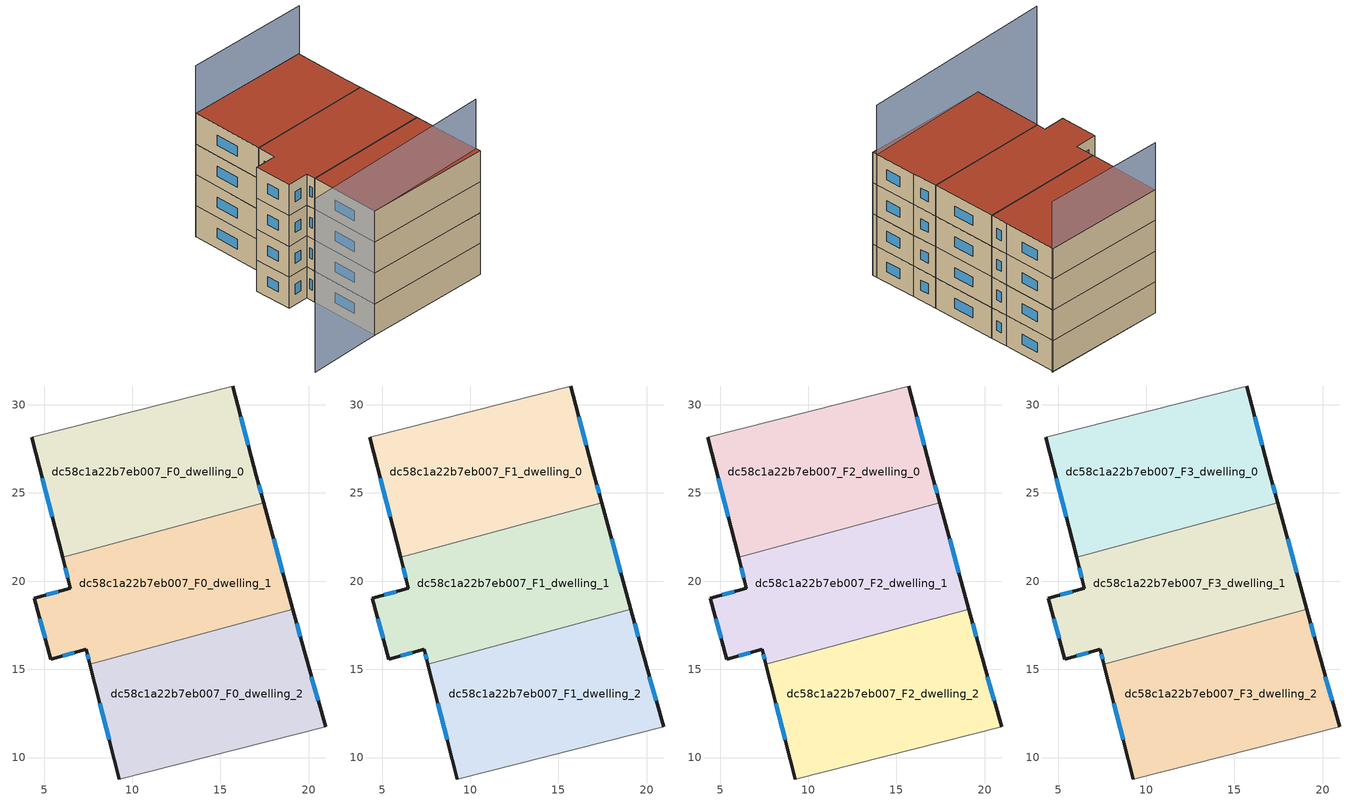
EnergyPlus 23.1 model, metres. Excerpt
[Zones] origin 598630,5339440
dc58c1a22b7eb007_F0_dwelling_0
 floor ground (EU_floor_Construction): 15.69,31.06 17.03,25.97 17.45,24.45 6.05,21.34 4.31,28.15 z0
 wall outside (EU_wall_Construction): 17.45,24.45 17.03,25.97 15.69,31.06 / 4.31,28.15 6.05,21.34 z0:3
 wall adiabatic (EU_wall_Construction): 15.69,31.06 4.31,28.15 z0:3
 wall to dc58c1a22b7eb007_F0_dwelling_1 (EU_wall_Construction): 6.05,21.34 17.45,24.45 z0:3
 window (EU_Window_Construction): 17.31,24.97 17.18,25.46 / 4.9,25.83 5.46,23.66 / 16.58,27.71 16.15,29.33 z1.02:1.98
dc58c1a22b7eb007_F0_dwelling_1
 floor ground (EU_floor_Construction): 17.45,24.45 19.1,18.42 7.6,15.28 7.38,16.13 5.38,15.58 4.43,19.04 6.49,19.6 6.05,21.34 z0
 wall outside (EU_wall_Construction): 19.1,18.42 17.45,24.45 / 6.05,21.34 6.49,19.6 4.43,19.04 5.38,15.58 7.38,16.13 7.6,15.28 z0:3
 wall to dc58c1a22b7eb007_F0_dwelling_2 (EU_wall_Construction): 7.6,15.28 19.1,18.42 z0:3
 window (EU_Window_Construction): 18.54,20.47 18.01,22.4 / 7.46,15.84 7.53,15.57 / 6.06,15.77 6.7,15.95 / 4.75,17.86 5.06,16.76 / 5.79,19.41 5.13,19.23 / 6.2,20.75 6.34,20.19 z1.02:1.98
dc58c1a22b7eb007_F0_dwelling_2
 floor ground (EU_floor_Construction): 19.1,18.42 19.75,16.05 20.96,11.75 9.26,8.78 7.6,15.28 z0
 wall outside (EU_wall_Construction): 7.6,15.28 9.26,8.78 / 20.96,11.75 19.75,16.05 19.1,18.42 z0:3
 wall adiabatic (EU_wall_Construction): 9.26,8.78 20.96,11.75 z0:3
 window (EU_Window_Construction): 8.17,13.07 8.7,10.99 / 19.53,16.86 19.32,17.61 / 20.55,13.21 20.16,14.59 z1.02:1.98
dc58c1a22b7eb007_F1_dwelling_0
 floor to dc58c1a22b7eb007_F0_dwelling_0 (EU_floor_Construction): 15.69,31.06 17.03,25.97 17.45,24.45 6.05,21.34 4.31,28.15 z3
 wall outside (EU_wall_Construction): 17.45,24.45 17.03,25.97 15.69,31.06 / 4.31,28.15 6.05,21.34 z3:6
 wall adiabatic (EU_wall_Construction): 15.69,31.06 4.31,28.15 z3:6
 wall to dc58c1a22b7eb007_F1_dwelling_1 (EU_wall_Construction): 6.05,21.34 17.45,24.45 z3:6
 window (EU_Window_Construction): 17.31,24.97 17.18,25.46 / 4.9,25.83 5.46,23.66 / 16.58,27.71 16.15,29.33 z4.02:4.98
dc58c1a22b7eb007_F1_dwelling_1
 floor to dc58c1a22b7eb007_F0_dwelling_1 (EU_floor_Construction): 17.45,24.45 19.1,18.42 7.6,15.28 7.38,16.13 5.38,15.58 4.43,19.04 6.49,19.6 6.05,21.34 z3
 wall outside (EU_wall_Construction): 19.1,18.42 17.45,24.45 / 6.05,21.34 6.49,19.6 4.43,19.04 5.38,15.58 7.38,16.13 7.6,15.28 z3:6
 wall to dc58c1a22b7eb007_F1_dwelling_2 (EU_wall_Construction): 7.6,15.28 19.1,18.42 z3:6
 window (EU_Window_Construction): 18.54,20.47 18.01,22.4 / 7.46,15.84 7.53,15.57 / 6.06,15.77 6.7,15.95 / 4.75,17.86 5.06,16.76 / 5.79,19.41 5.13,19.23 / 6.2,20.75 6.34,20.19 z4.02:4.98
dc58c1a22b7eb007_F1_dwelling_2
 floor to dc58c1a22b7eb007_F0_dwelling_2 (EU_floor_Construction): 19.1,18.42 19.75,16.05 20.96,11.75 9.26,8.78 7.6,15.28 z3
 wall outside (EU_wall_Construction): 7.6,15.28 9.26,8.78 / 20.96,11.75 19.75,16.05 19.1,18.42 z3:6
 wall adiabatic (EU_wall_Construction): 9.26,8.78 20.96,11.75 z3:6
 window (EU_Window_Construction): 8.17,13.07 8.7,10.99 / 19.53,16.86 19.32,17.61 / 20.55,13.21 20.16,14.59 z4.02:4.98
dc58c1a22b7eb007_F2_dwelling_0
 floor to dc58c1a22b7eb007_F1_dwelling_0 (EU_floor_Construction): 15.69,31.06 17.03,25.97 17.45,24.45 6.05,21.34 4.31,28.15 z6
 wall outside (EU_wall_Construction): 17.45,24.45 17.03,25.97 15.69,31.06 / 4.31,28.15 6.05,21.34 z6:9
 wall adiabatic (EU_wall_Construction): 15.69,31.06 4.31,28.15 z6:9
 wall to dc58c1a22b7eb007_F2_dwelling_1 (EU_wall_Construction): 6.05,21.34 17.45,24.45 z6:9
 window (EU_Window_Construction): 17.31,24.97 17.18,25.46 / 4.9,25.83 5.46,23.66 / 16.58,27.71 16.15,29.33 z7.02:7.98
dc58c1a22b7eb007_F2_dwelling_1
 floor to dc58c1a22b7eb007_F1_dwelling_1 (EU_floor_Construction): 17.45,24.45 19.1,18.42 7.6,15.28 7.38,16.13 5.38,15.58 4.43,19.04 6.49,19.6 6.05,21.34 z6
 wall outside (EU_wall_Construction): 19.1,18.42 17.45,24.45 / 6.05,21.34 6.49,19.6 4.43,19.04 5.38,15.58 7.38,16.13 7.6,15.28 z6:9
 wall to dc58c1a22b7eb007_F2_dwelling_2 (EU_wall_Construction): 7.6,15.28 19.1,18.42 z6:9
 window (EU_Window_Construction): 18.54,20.47 18.01,22.4 / 7.46,15.84 7.53,15.57 / 6.06,15.77 6.7,15.95 / 4.75,17.86 5.06,16.76 / 5.79,19.41 5.13,19.23 / 6.2,20.75 6.34,20.19 z7.02:7.98
dc58c1a22b7eb007_F2_dwelling_2
 floor to dc58c1a22b7eb007_F1_dwelling_2 (EU_floor_Construction): 19.1,18.42 19.75,16.05 20.96,11.75 9.26,8.78 7.6,15.28 z6
 wall outside (EU_wall_Construction): 7.6,15.28 9.26,8.78 / 20.96,11.75 19.75,16.05 19.1,18.42 z6:9
 wall adiabatic (EU_wall_Construction): 9.26,8.78 20.96,11.75 z6:9
 window (EU_Window_Construction): 8.17,13.07 8.7,10.99 / 19.53,16.86 19.32,17.61 / 20.55,13.21 20.16,14.59 z7.02:7.98
dc58c1a22b7eb007_F3_dwelling_0
 floor to dc58c1a22b7eb007_F2_dwelling_0 (EU_floor_Construction): 15.69,31.06 17.03,25.97 17.45,24.45 6.05,21.34 4.31,28.15 z9
 wall outside (EU_wall_Construction): 17.45,24.45 17.03,25.97 15.69,31.06 / 4.31,28.15 6.05,21.34 z9:12
 wall adiabatic (EU_wall_Construction): 15.69,31.06 4.31,28.15 z9:12
 wall to dc58c1a22b7eb007_F3_dwelling_1 (EU_wall_Construction): 6.05,21.34 17.45,24.45 z9:12
 window (EU_Window_Construction): 17.31,24.97 17.18,25.46 / 4.9,25.83 5.46,23.66 / 16.58,27.71 16.15,29.33 z10.02:10.98
 roof outside (EU_roof_Construction): 17.45,24.45 17.03,25.97 15.69,31.06 4.31,28.15 6.05,21.34 z12
dc58c1a22b7eb007_F3_dwelling_1
 floor to dc58c1a22b7eb007_F2_dwelling_1 (EU_floor_Construction): 17.45,24.45 19.1,18.42 7.6,15.28 7.38,16.13 5.38,15.58 4.43,19.04 6.49,19.6 6.05,21.34 z9
 wall outside (EU_wall_Construction): 19.1,18.42 17.45,24.45 / 6.05,21.34 6.49,19.6 4.43,19.04 5.38,15.58 7.38,16.13 7.6,15.28 z9:12
 wall to dc58c1a22b7eb007_F3_dwelling_2 (EU_wall_Construction): 7.6,15.28 19.1,18.42 z9:12
 window (EU_Window_Construction): 18.54,20.47 18.01,22.4 / 7.46,15.84 7.53,15.57 / 6.06,15.77 6.7,15.95 / 4.75,17.86 5.06,16.76 / 5.79,19.41 5.13,19.23 / 6.2,20.75 6.34,20.19 z10.02:10.98
 roof outside (EU_roof_Construction): 19.1,18.42 17.45,24.45 6.05,21.34 6.49,19.6 4.43,19.04 5.38,15.58 7.38,16.13 7.6,15.28 z12
dc58c1a22b7eb007_F3_dwelling_2
 floor to dc58c1a22b7eb007_F2_dwelling_2 (EU_floor_Construction): 19.1,18.42 19.75,16.05 20.96,11.75 9.26,8.78 7.6,15.28 z9
 wall outside (EU_wall_Construction): 7.6,15.28 9.26,8.78 / 20.96,11.75 19.75,16.05 19.1,18.42 z9:12
 wall adiabatic (EU_wall_Construction): 9.26,8.78 20.96,11.75 z9:12
 window (EU_Window_Construction): 8.17,13.07 8.7,10.99 / 19.53,16.86 19.32,17.61 / 20.55,13.21 20.16,14.59 z10.02:10.98
 roof outside (EU_roof_Construction): 20.96,11.75 19.75,16.05 19.1,18.42 7.6,15.28 9.26,8.78 z12
shading: 2.47,6.78 20.83,12.19 z0:16.8; 15.79,31.09 4.3,28.15 z0:16.6
[Building]
EU S2 Campaign: North Axis=0; Terrain=City; Solar Distribution=FullExterior
[Site:Location]
Vienna: Latitude=48; Longitude=16.5; Time Zone=1; Elevation=183
[SizingPeriod:WeatherFileDays]
AnnualSizingPeriod: Begin Month=1; Begin Day of Month=1; End Month=12; End Day of Month=31; Day of Week for Start Day=Monday; Use Weather File Daylight Saving Period=No; Use Weather File Rain and Snow Indicators=No
[MATERIAL]
EU_InternalMass_Material: Roughness=MediumRough; Thickness=0.1; Conductivity=1; Density=1800; Specific Heat=900; Thermal Absorptance=0.9; Solar Absorptance=0.7; Visible Absorptance=0.7
[MATERIAL:NOMASS] Roughness=MediumRough; Thermal Absorptance=0.9; Solar Absorptance=0.7; Visible Absorptance=0.7
Name | Thermal Resistance
EU_wall_NoMass | 0.942466
EU_roof_NoMass | 0.551687
EU_floor_NoMass | 0.66527
[WINDOWMATERIAL:SIMPLEGLAZINGSYSTEM]
EU_Window_SimpleGlazing: UFactor=2.03367; Solar Heat Gain Coefficient=0.65; Visible Transmittance=0.65
[CONSTRUCTION]
EU_wall_Construction: EU_wall_NoMass
EU_roof_Construction: EU_roof_NoMass
EU_floor_Construction: EU_floor_NoMass
EU_Window_Construction: EU_Window_SimpleGlazing
EU_InternalMass_Construction: EU_InternalMass_Material
[ZONE] Type=1; Multiplier=1; Ceiling Height=autocalculate; Floor Area=autocalculate; Part of Total Floor Area=Yes
Name | Volume
dc58c1a22b7eb007_F0_dwelling_0; dc58c1a22b7eb007_F1_dwelling_0; dc58c1a22b7eb007_F2_dwelling_0; dc58c1a22b7eb007_F3_dwelling_0; dc58c1a22b7eb007_F0_dwelling_2 | 245.185
dc58c1a22b7eb007_F0_dwelling_1; dc58c1a22b7eb007_F1_dwelling_1; dc58c1a22b7eb007_F2_dwelling_1; dc58c1a22b7eb007_F3_dwelling_1 | 245.183
dc58c1a22b7eb007_F1_dwelling_2; dc58c1a22b7eb007_F2_dwelling_2; dc58c1a22b7eb007_F3_dwelling_2 | 245.186
[INTERNALMASS] Construction=EU_InternalMass_Construction
Name | Zone or ZoneList | Surface Area
dc58c1a22b7eb007_F0_dwelling_0_EU_InternalMass | dc58c1a22b7eb007_F0_dwelling_0 | 81.7282
dc58c1a22b7eb007_F0_dwelling_1_EU_InternalMass | dc58c1a22b7eb007_F0_dwelling_1 | 81.7277
dc58c1a22b7eb007_F0_dwelling_2_EU_InternalMass | dc58c1a22b7eb007_F0_dwelling_2 | 81.7283
dc58c1a22b7eb007_F1_dwelling_0_EU_InternalMass | dc58c1a22b7eb007_F1_dwelling_0 | 81.7282
dc58c1a22b7eb007_F1_dwelling_1_EU_InternalMass | dc58c1a22b7eb007_F1_dwelling_1 | 81.7277
dc58c1a22b7eb007_F1_dwelling_2_EU_InternalMass | dc58c1a22b7eb007_F1_dwelling_2 | 81.7283
dc58c1a22b7eb007_F2_dwelling_0_EU_InternalMass | dc58c1a22b7eb007_F2_dwelling_0 | 81.7282
dc58c1a22b7eb007_F2_dwelling_1_EU_InternalMass | dc58c1a22b7eb007_F2_dwelling_1 | 81.7277
dc58c1a22b7eb007_F2_dwelling_2_EU_InternalMass | dc58c1a22b7eb007_F2_dwelling_2 | 81.7283
dc58c1a22b7eb007_F3_dwelling_0_EU_InternalMass | dc58c1a22b7eb007_F3_dwelling_0 | 81.7282
dc58c1a22b7eb007_F3_dwelling_1_EU_InternalMass | dc58c1a22b7eb007_F3_dwelling_1 | 81.7277
dc58c1a22b7eb007_F3_dwelling_2_EU_InternalMass | dc58c1a22b7eb007_F3_dwelling_2 | 81.7283
[OTHEREQUIPMENT] Fuel Type=Electricity; Design Level Calculation Method=Watts/Area; Power per Zone Floor Area=1; Fraction Latent=0; Fraction Radiant=0; Fraction Lost=0; Carbon Dioxide Generation Rate=0; EndUse Subcategory=EU_Step8_InternalGains
Name | Zone or ZoneList or Space or SpaceList | Schedule
EU_Step8_InternalGain_dc58c1a22b7eb007_F0_dwelling_0_f000 | dc58c1a22b7eb007_F0_dwelling_0 | EU_Step8_GainSchedule_dc58c1a22b7eb007_F0_dwelling_0_f000
EU_Step8_InternalGain_dc58c1a22b7eb007_F0_dwelling_1_f000 | dc58c1a22b7eb007_F0_dwelling_1 | EU_Step8_GainSchedule_dc58c1a22b7eb007_F0_dwelling_1_f000
EU_Step8_InternalGain_dc58c1a22b7eb007_F0_dwelling_2_f000 | dc58c1a22b7eb007_F0_dwelling_2 | EU_Step8_GainSchedule_dc58c1a22b7eb007_F0_dwelling_2_f000
EU_Step8_InternalGain_dc58c1a22b7eb007_F1_dwelling_0_f000 | dc58c1a22b7eb007_F1_dwelling_0 | EU_Step8_GainSchedule_dc58c1a22b7eb007_F1_dwelling_0_f000
EU_Step8_InternalGain_dc58c1a22b7eb007_F1_dwelling_1_f000 | dc58c1a22b7eb007_F1_dwelling_1 | EU_Step8_GainSchedule_dc58c1a22b7eb007_F1_dwelling_1_f000
EU_Step8_InternalGain_dc58c1a22b7eb007_F1_dwelling_2_f000 | dc58c1a22b7eb007_F1_dwelling_2 | EU_Step8_GainSchedule_dc58c1a22b7eb007_F1_dwelling_2_f000
EU_Step8_InternalGain_dc58c1a22b7eb007_F2_dwelling_0_f000 | dc58c1a22b7eb007_F2_dwelling_0 | EU_Step8_GainSchedule_dc58c1a22b7eb007_F2_dwelling_0_f000
EU_Step8_InternalGain_dc58c1a22b7eb007_F2_dwelling_1_f000 | dc58c1a22b7eb007_F2_dwelling_1 | EU_Step8_GainSchedule_dc58c1a22b7eb007_F2_dwelling_1_f000
EU_Step8_InternalGain_dc58c1a22b7eb007_F2_dwelling_2_f000 | dc58c1a22b7eb007_F2_dwelling_2 | EU_Step8_GainSchedule_dc58c1a22b7eb007_F2_dwelling_2_f000
EU_Step8_InternalGain_dc58c1a22b7eb007_F3_dwelling_0_f000 | dc58c1a22b7eb007_F3_dwelling_0 | EU_Step8_GainSchedule_dc58c1a22b7eb007_F3_dwelling_0_f000
EU_Step8_InternalGain_dc58c1a22b7eb007_F3_dwelling_1_f000 | dc58c1a22b7eb007_F3_dwelling_1 | EU_Step8_GainSchedule_dc58c1a22b7eb007_F3_dwelling_1_f000
EU_Step8_InternalGain_dc58c1a22b7eb007_F3_dwelling_2_f000 | dc58c1a22b7eb007_F3_dwelling_2 | EU_Step8_GainSchedule_dc58c1a22b7eb007_F3_dwelling_2_f000
[ZONEVENTILATION:DESIGNFLOWRATE] Schedule=EU_AlwaysOn; Design Flow Rate Calculation Method=AirChanges/Hour; Air Changes per Hour=0.530523; Ventilation Type=Natural; Fan Pressure Rise=0; Fan Total Efficiency=1; Constant Term Coefficient=1; Temperature Term Coefficient=0; Velocity Term Coefficient=0; Velocity Squared Term Coefficient=0; Minimum Indoor Temperature=-100; Maximum Indoor Temperature=100; Delta Temperature=-100; Minimum Outdoor Temperature=-100; Maximum Outdoor Temperature=100; Maximum Wind Speed=40
Name | Zone or ZoneList or Space or SpaceList
EU_ConstantAir_dc58c1a22b7eb007_F0_dwelling_0 | dc58c1a22b7eb007_F0_dwelling_0
EU_ConstantAir_dc58c1a22b7eb007_F0_dwelling_1 | dc58c1a22b7eb007_F0_dwelling_1
EU_ConstantAir_dc58c1a22b7eb007_F0_dwelling_2 | dc58c1a22b7eb007_F0_dwelling_2
EU_ConstantAir_dc58c1a22b7eb007_F1_dwelling_0 | dc58c1a22b7eb007_F1_dwelling_0
EU_ConstantAir_dc58c1a22b7eb007_F1_dwelling_1 | dc58c1a22b7eb007_F1_dwelling_1
EU_ConstantAir_dc58c1a22b7eb007_F1_dwelling_2 | dc58c1a22b7eb007_F1_dwelling_2
EU_ConstantAir_dc58c1a22b7eb007_F2_dwelling_0 | dc58c1a22b7eb007_F2_dwelling_0
EU_ConstantAir_dc58c1a22b7eb007_F2_dwelling_1 | dc58c1a22b7eb007_F2_dwelling_1
EU_ConstantAir_dc58c1a22b7eb007_F2_dwelling_2 | dc58c1a22b7eb007_F2_dwelling_2
EU_ConstantAir_dc58c1a22b7eb007_F3_dwelling_0 | dc58c1a22b7eb007_F3_dwelling_0
EU_ConstantAir_dc58c1a22b7eb007_F3_dwelling_1 | dc58c1a22b7eb007_F3_dwelling_1
EU_ConstantAir_dc58c1a22b7eb007_F3_dwelling_2 | dc58c1a22b7eb007_F3_dwelling_2
[HVACTEMPLATE:THERMOSTAT] Constant Heating Setpoint=20; Constant Cooling Setpoint=50
EU_HeatOnly_dc58c1a22b7eb007_F0_dwelling_0; EU_HeatOnly_dc58c1a22b7eb007_F0_dwelling_1; EU_HeatOnly_dc58c1a22b7eb007_F0_dwelling_2; EU_HeatOnly_dc58c1a22b7eb007_F1_dwelling_0; EU_HeatOnly_dc58c1a22b7eb007_F1_dwelling_1; EU_HeatOnly_dc58c1a22b7eb007_F1_dwelling_2; EU_HeatOnly_dc58c1a22b7eb007_F2_dwelling_0; EU_HeatOnly_dc58c1a22b7eb007_F2_dwelling_1; EU_HeatOnly_dc58c1a22b7eb007_F2_dwelling_2; EU_HeatOnly_dc58c1a22b7eb007_F3_dwelling_0; EU_HeatOnly_dc58c1a22b7eb007_F3_dwelling_1; EU_HeatOnly_dc58c1a22b7eb007_F3_dwelling_2
[HVACTEMPLATE:ZONE:IDEALLOADSAIRSYSTEM] System Availability Schedule=EU_AlwaysOn; Maximum Heating Supply Air Temperature=50; Minimum Cooling Supply Air Temperature=13; Maximum Heating Supply Air Humidity Ratio=0.0156; Minimum Cooling Supply Air Humidity Ratio=0.0077; Heating Limit=NoLimit; Cooling Limit=NoLimit; Heating Availability Schedule=EU_AlwaysOn; Cooling Availability Schedule=EU_CoolingOff; Dehumidification Control Type=ConstantSensibleHeatRatio; Cooling Sensible Heat Ratio=0.7; Dehumidification Setpoint=60; Humidification Control Type=None; Humidification Setpoint=30; Outdoor Air Method=None; Outdoor Air Flow Rate per Person=0.00944; Outdoor Air Flow Rate per Zone Floor Area=0; Outdoor Air Flow Rate per Zone=0; Demand Controlled Ventilation Type=None; Outdoor Air Economizer Type=NoEconomizer; Heat Recovery Type=None; Sensible Heat Recovery Effectiveness=0.7; Latent Heat Recovery Effectiveness=0.65
Name | Template Thermostat
dc58c1a22b7eb007_F0_dwelling_0 | EU_HeatOnly_dc58c1a22b7eb007_F0_dwelling_0
dc58c1a22b7eb007_F0_dwelling_1 | EU_HeatOnly_dc58c1a22b7eb007_F0_dwelling_1
dc58c1a22b7eb007_F0_dwelling_2 | EU_HeatOnly_dc58c1a22b7eb007_F0_dwelling_2
dc58c1a22b7eb007_F1_dwelling_0 | EU_HeatOnly_dc58c1a22b7eb007_F1_dwelling_0
dc58c1a22b7eb007_F1_dwelling_1 | EU_HeatOnly_dc58c1a22b7eb007_F1_dwelling_1
dc58c1a22b7eb007_F1_dwelling_2 | EU_HeatOnly_dc58c1a22b7eb007_F1_dwelling_2
dc58c1a22b7eb007_F2_dwelling_0 | EU_HeatOnly_dc58c1a22b7eb007_F2_dwelling_0
dc58c1a22b7eb007_F2_dwelling_1 | EU_HeatOnly_dc58c1a22b7eb007_F2_dwelling_1
dc58c1a22b7eb007_F2_dwelling_2 | EU_HeatOnly_dc58c1a22b7eb007_F2_dwelling_2
dc58c1a22b7eb007_F3_dwelling_0 | EU_HeatOnly_dc58c1a22b7eb007_F3_dwelling_0
dc58c1a22b7eb007_F3_dwelling_1 | EU_HeatOnly_dc58c1a22b7eb007_F3_dwelling_1
dc58c1a22b7eb007_F3_dwelling_2 | EU_HeatOnly_dc58c1a22b7eb007_F3_dwelling_2
[SIZING:ZONE] Zone Cooling Design Supply Air Temperature Input Method=SupplyAirTemperature; Zone Cooling Design Supply Air Temperature=13; Zone Heating Design Supply Air Temperature Input Method=SupplyAirTemperature; Zone Heating Design Supply Air Temperature=50; Zone Cooling Design Supply Air Humidity Ratio=0.008; Zone Heating Design Supply Air Humidity Ratio=0.008; Cooling Design Air Flow Method=DesignDay; Cooling Design Air Flow Rate=0; Cooling Minimum Air Flow per Zone Floor Area=0.000762; Cooling Minimum Air Flow=0; Cooling Minimum Air Flow Fraction=0.2; Heating Design Air Flow Method=DesignDay; Heating Design Air Flow Rate=0; Heating Maximum Air Flow per Zone Floor Area=0.002032; Heating Maximum Air Flow=0.141576; Heating Maximum Air Flow Fraction=0.3; Account for Dedicated Outdoor Air System=No; Dedicated Outdoor Air System Control Strategy=NeutralSupplyAir; Dedicated Outdoor Air Low Setpoint Temperature for Design=autosize; Dedicated Outdoor Air High Setpoint Temperature for Design=autosize; Zone Load Sizing Method=Sensible Load Only No Latent Load; Zone Latent Cooling Design Supply Air Humidity Ratio Input Method=HumidityRatioDifference; Zone Cooling Design Supply Air Humidity Ratio Difference=0.005; Zone Latent Heating Design Supply Air Humidity Ratio Input Method=HumidityRatioDifference; Zone Humidification Design Supply Air Humidity Ratio Difference=0.005
dc58c1a22b7eb007_F0_dwelling_0; dc58c1a22b7eb007_F0_dwelling_1; dc58c1a22b7eb007_F0_dwelling_2; dc58c1a22b7eb007_F1_dwelling_0; dc58c1a22b7eb007_F1_dwelling_1; dc58c1a22b7eb007_F1_dwelling_2; dc58c1a22b7eb007_F2_dwelling_0; dc58c1a22b7eb007_F2_dwelling_1; dc58c1a22b7eb007_F2_dwelling_2; dc58c1a22b7eb007_F3_dwelling_0; dc58c1a22b7eb007_F3_dwelling_1; dc58c1a22b7eb007_F3_dwelling_2
[SCHEDULE:CONSTANT]
Name | Hourly Value
EU_AlwaysOn | 1
EU_CoolingOff | 0
[SCHEDULE:FILE] Column Number=1; Rows to Skip at Top=0; Number of Hours of Data=8760; Column Separator=Comma; Interpolate to Timestep=No; Minutes per Item=60; Adjust Schedule for Daylight Savings=Yes
Name | File
EU_Step8_GainSchedule_dc58c1a22b7eb007_F0_dwelling_0_f000 | ../../schedules/dc58c1a22b7eb007/dc58c1a22b7eb007_F0_dwelling_0_f000_gain.csv
EU_Step8_GainSchedule_dc58c1a22b7eb007_F0_dwelling_1_f000 | ../../schedules/dc58c1a22b7eb007/dc58c1a22b7eb007_F0_dwelling_1_f000_gain.csv
EU_Step8_GainSchedule_dc58c1a22b7eb007_F0_dwelling_2_f000 | ../../schedules/dc58c1a22b7eb007/dc58c1a22b7eb007_F0_dwelling_2_f000_gain.csv
EU_Step8_GainSchedule_dc58c1a22b7eb007_F1_dwelling_0_f000 | ../../schedules/dc58c1a22b7eb007/dc58c1a22b7eb007_F1_dwelling_0_f000_gain.csv
EU_Step8_GainSchedule_dc58c1a22b7eb007_F1_dwelling_1_f000 | ../../schedules/dc58c1a22b7eb007/dc58c1a22b7eb007_F1_dwelling_1_f000_gain.csv
EU_Step8_GainSchedule_dc58c1a22b7eb007_F1_dwelling_2_f000 | ../../schedules/dc58c1a22b7eb007/dc58c1a22b7eb007_F1_dwelling_2_f000_gain.csv
EU_Step8_GainSchedule_dc58c1a22b7eb007_F2_dwelling_0_f000 | ../../schedules/dc58c1a22b7eb007/dc58c1a22b7eb007_F2_dwelling_0_f000_gain.csv
EU_Step8_GainSchedule_dc58c1a22b7eb007_F2_dwelling_1_f000 | ../../schedules/dc58c1a22b7eb007/dc58c1a22b7eb007_F2_dwelling_1_f000_gain.csv
EU_Step8_GainSchedule_dc58c1a22b7eb007_F2_dwelling_2_f000 | ../../schedules/dc58c1a22b7eb007/dc58c1a22b7eb007_F2_dwelling_2_f000_gain.csv
EU_Step8_GainSchedule_dc58c1a22b7eb007_F3_dwelling_0_f000 | ../../schedules/dc58c1a22b7eb007/dc58c1a22b7eb007_F3_dwelling_0_f000_gain.csv
EU_Step8_GainSchedule_dc58c1a22b7eb007_F3_dwelling_1_f000 | ../../schedules/dc58c1a22b7eb007/dc58c1a22b7eb007_F3_dwelling_1_f000_gain.csv
EU_Step8_GainSchedule_dc58c1a22b7eb007_F3_dwelling_2_f000 | ../../schedules/dc58c1a22b7eb007/dc58c1a22b7eb007_F3_dwelling_2_f000_gain.csv
